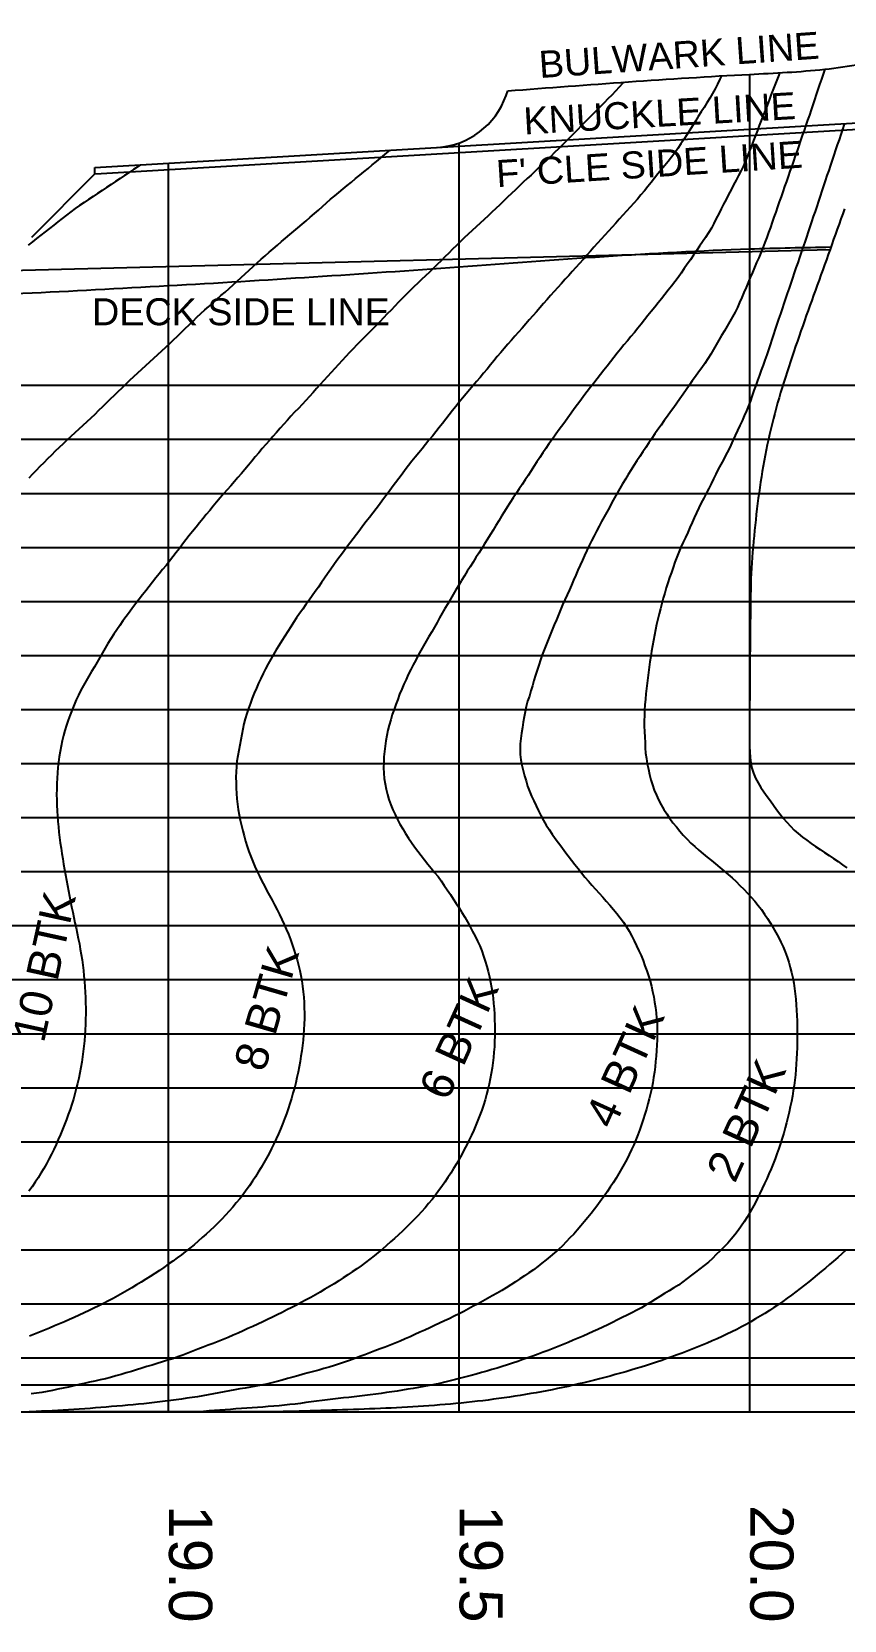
# Model space of a CAD drawing. Header units: millimetres. Extents: x 219888 to 472088, y 91183 to 209983.
# Drawn here: x 441840 to 456879, y 149890 to 179287 of the extents above; entities that cross this region are included whole.
import ezdxf

# ---------------------------------------------------------------- set-up
doc = ezdxf.new("R2010")
doc.units = ezdxf.units.MM
for name, color, linetype in [('Buttocks', 7, 'Continuous'), ('中横剖面图', 7, 'Continuous'), ('图纸', 7, 'Continuous'), ('网格线和标注', 7, 'Continuous')]:
    doc.layers.add(name, color=color, linetype=linetype)
doc.styles.get("Standard").update_dxf_attribs({"font": 'arial.ttf', "height": 600})

msp = doc.modelspace()

# ---------------------------------------------------------------- linework, layer by layer
at = {"layer": 'Buttocks', "color": 135}
for points in [[(454606.517, 178470.582), (454577.204, 178409.734), (454533.134, 178320.014), (454487.944, 178230.774), (454441.034, 178142.534), (454391.244, 178055.774), (454338.324, 177970.964), (454283.544, 177887.264), (454229.094, 177803.284), (454175.864, 177718.504), (454123.274, 177633.404), (454070.734, 177548.144), (454018.034, 177463.184), (453964.804, 177378.424), (453910.834, 177294.184), (453855.864, 177210.634), (453799.494, 177128.034), (453741.204, 177046.654), (453681.024, 176966.834), (453619.154, 176888.394), (453555.874, 176810.834), (453491.924, 176733.904), (453428.274, 176656.994), (453365.844, 176578.814), (453304.484, 176499.834), (453242.644, 176420.944), (453179.694, 176343.104), (453115.394, 176266.354), (453050.024, 176190.634), (452983.914, 176115.534), (452917.324, 176040.884), (452850.394, 175966.544), (452783.184, 175892.434), (452715.814, 175818.524), (452648.264, 175744.784), (452580.794, 175671.274), (452513.284, 175597.584), (452446.944, 175522.634), (452380.294, 175447.634), (452313.604, 175373.014), (452246.864, 175298.494), (452180.064, 175224.034), (452113.234, 175149.604), (452046.324, 175075.214), (451979.384, 175000.874), (451912.334, 174926.534), (451845.184, 174852.284), (451778.204, 174778.724), (451710.354, 174705.194), (451643.594, 174630.274), (451577.174, 174555.394), (451510.874, 174480.474), (451444.624, 174405.534), (451378.414, 174330.554), (451312.224, 174255.534), (451246.074, 174180.484), (451179.954, 174105.364), (451113.814, 174030.104), (451048.744, 173955.134), (450982.434, 173879.664), (450916.304, 173804.524), (450850.214, 173729.354), (450784.254, 173654.144), (450718.374, 173578.834), (450652.674, 173503.404), (450587.184, 173427.804), (450522.024, 173351.984), (450457.374, 173275.664), (450393.844, 173198.794), (450331.304, 173120.904), (450268.684, 173042.814), (450204.214, 172966.244), (450138.654, 172890.494), (450073.054, 172814.874), (450007.804, 172738.984), (449943.114, 172662.684), (449878.914, 172585.794), (449815.284, 172508.644), (449751.974, 172431.154), (449689.004, 172353.444), (449626.354, 172275.504), (449563.964, 172197.294), (449502.054, 172118.994), (449440.704, 172040.234), (449380.324, 171960.504), (449319.044, 171881.424), (449255.834, 171803.494), (449192.404, 171726.154), (449128.934, 171648.794), (449065.534, 171571.254), (449002.484, 171493.614), (448939.754, 171415.644), (448877.544, 171337.414), (448815.704, 171258.754), (448754.254, 171179.794), (448693.214, 171100.574), (448632.544, 171021.114), (448572.154, 170941.274), (448512.234, 170861.324), (448452.664, 170780.974), (448393.744, 170700.414), (448335.184, 170619.324), (448276.364, 170538.354), (448216.424, 170458.244), (448155.454, 170378.874), (448093.944, 170299.704), (448032.454, 170220.844), (447971.064, 170141.944), (447909.734, 170062.744), (447848.754, 169983.394), (447788.144, 169903.864), (447727.774, 169824.074), (447667.684, 169744.024), (447607.984, 169663.774), (447548.684, 169583.354), (447489.684, 169502.574), (447431.054, 169421.374), (447372.994, 169339.934), (447315.504, 169258.104), (447258.554, 169175.974), (447201.864, 169093.464), (447145.474, 169010.994), (447088.894, 168928.484), (447031.844, 168846.454), (446973.434, 168765.214), (446914.314, 168684.634), (446855.804, 168603.374), (446798.614, 168521.114), (446742.514, 168438.214), (446687.194, 168354.834), (446632.504, 168271.124), (446578.304, 168186.964), (446524.634, 168102.524), (446471.554, 168017.824), (446419.004, 167932.684), (446367.124, 167847.214), (446315.924, 167761.174), (446265.754, 167674.644), (446216.824, 167587.454), (446169.354, 167499.464), (446123.514, 167410.564), (446079.534, 167320.704), (446037.504, 167229.914), (445997.434, 167138.204), (445959.284, 167045.704), (445922.864, 166952.504), (445887.994, 166858.754), (445854.714, 166764.474), (445823.074, 166669.724), (445793.334, 166574.204), (445766.334, 166478.094), (445744.044, 166380.644), (445727.474, 166282.054), (445710.044, 166183.414), (445690.074, 166085.224), (445670.514, 165987.114), (445652.984, 165888.754), (445638.784, 165789.684), (445628.674, 165690.094), (445622.474, 165590.224), (445619.894, 165490.164), (445620.614, 165390.254), (445624.244, 165290.214), (445630.454, 165190.294), (445638.784, 165090.614), (445649.074, 164991.184), (445661.404, 164891.914), (445676.414, 164793.324), (445697.474, 164695.734), (445724.494, 164599.364), (445747.824, 164501.954), (445771.344, 164404.534), (445796.764, 164307.854), (445825.484, 164211.964), (445857.864, 164117.344), (445893.424, 164023.824), (445931.604, 163931.364), (445971.784, 163839.754), (446013.434, 163748.784), (446056.374, 163658.444), (446100.524, 163568.714), (446145.884, 163479.544), (446192.374, 163391.004), (446239.784, 163302.964), (446287.544, 163215.104), (446335.034, 163127.084), (446381.584, 163038.584), (446426.704, 162949.044), (446470.014, 162858.904), (446511.634, 162767.944), (446551.604, 162676.284), (446589.944, 162583.934), (446626.564, 162490.884), (446661.264, 162397.114), (446693.824, 162302.574), (446724.164, 162207.034), (446751.964, 162110.994), (446777.244, 162014.234), (446799.934, 161916.854), (446819.954, 161818.874), (446837.304, 161720.394), (446852.014, 161621.504), (446864.104, 161522.234), (446873.634, 161422.444), (446880.534, 161322.664), (446884.894, 161222.754), (446886.744, 161122.774), (446886.164, 161022.784), (446883.284, 160922.834), (446878.134, 160822.964), (446870.864, 160723.244), (446861.504, 160623.454), (446850.234, 160524.064), (446837.274, 160424.934), (446822.844, 160326.014), (446806.974, 160227.324), (446789.454, 160128.634), (446770.244, 160030.514), (446749.234, 159932.754), (446726.464, 159835.394), (446701.914, 159738.464), (446675.534, 159641.784), (446647.454, 159545.794), (446617.744, 159450.304), (446586.614, 159355.274), (446554.054, 159260.674), (446519.924, 159166.694), (446484.034, 159073.304), (446446.344, 158980.614), (446406.874, 158888.704), (446365.644, 158797.544), (446322.734, 158707.154), (446278.164, 158617.564), (446232.034, 158529.014), (446184.134, 158441.114), (446134.804, 158354.044), (446084.344, 158267.694), (446032.924, 158182.024), (445979.834, 158097.094), (445924.674, 158013.574), (445867.534, 157931.294), (445809.244, 157849.974), (445750.424, 157769.284), (445690.124, 157689.634), (445626.004, 157612.484), (445561.354, 157536.214), (445495.704, 157460.574), (445428.884, 157386.364), (445360.144, 157313.674), (445289.654, 157242.894), (445217.614, 157173.374), (445144.674, 157104.754), (445071.114, 157037.234), (444996.474, 156970.494), (444920.934, 156904.854), (444844.444, 156840.324), (444767.024, 156776.954), (444688.684, 156714.754), (444609.404, 156653.724), (444529.414, 156593.874), (444448.754, 156534.824), (444367.704, 156476.414), (444285.824, 156418.754), (444202.694, 156362.794), (444118.994, 156307.794), (444034.964, 156253.564), (443950.464, 156199.974), (443865.444, 156147.064), (443780.084, 156095.064), (443694.104, 156043.874), (443607.694, 155993.494), (443520.914, 155943.934), (443433.714, 155895.134), (443345.944, 155847.084), (443257.824, 155800.114), (443168.864, 155754.324), (443079.414, 155709.714), (442989.664, 155665.224), (442899.854, 155620.894), (442809.814, 155577.544), (442718.974, 155535.154), (442627.744, 155493.884), (442536.144, 155453.564), (442444.284, 155413.934), (442352.194, 155374.784), (442260.024, 155336.004), (442167.684, 155297.514), (442075.284, 155259.264), (441982.734, 155221.234), (441890.204, 155183.454), (441797.614, 155145.934)], [(456516.412, 178593.928), (456486.324, 178503.674), (456454.724, 178408.784), (456423.134, 178313.864), (456391.594, 178218.954), (456360.084, 178123.984), (456328.594, 178028.924), (456297.174, 177933.784), (456266.384, 177839.714), (456234.154, 177744.794), (456201.444, 177649.974), (456168.654, 177555.334), (456135.844, 177460.834), (456103.004, 177366.354), (456070.154, 177271.894), (456037.274, 177177.434), (456004.394, 177082.974), (455971.494, 176988.514), (455938.594, 176894.074), (455905.684, 176799.614), (455872.764, 176705.164), (455839.854, 176610.704), (455806.974, 176516.244), (455774.074, 176421.794), (455741.194, 176327.334), (455708.324, 176232.864), (455675.484, 176138.414), (455642.694, 176043.954), (455609.964, 175949.554), (455577.284, 175855.064), (455544.714, 175760.634), (455512.304, 175666.114), (455479.574, 175571.634), (455445.474, 175477.644), (455409.604, 175384.164), (455372.554, 175291.164), (455334.774, 175198.534), (455296.394, 175105.994), (455257.674, 175013.774), (455218.634, 174921.714), (455179.334, 174829.684), (455139.874, 174737.794), (455100.294, 174645.934), (455060.664, 174554.124), (455021.004, 174462.284), (454981.474, 174370.564), (454942.014, 174278.634), (454903.304, 174186.824), (454861.334, 174096.064), (454811.884, 174008.844), (454761.624, 173922.294), (454711.044, 173835.954), (454660.384, 173749.774), (454609.644, 173663.564), (454559.004, 173577.414), (454508.434, 173491.104), (454457.894, 173404.854), (454407.034, 173318.944), (454354.914, 173233.724), (454299.634, 173150.344), (454241.084, 173069.064), (454182.424, 172987.904), (454124.384, 172906.394), (454066.694, 172824.664), (454009.214, 172742.734), (453951.994, 172660.734), (453895.104, 172578.694), (453838.584, 172496.364), (453783.064, 172413.394), (453725.204, 172331.524), (453665.734, 172250.934), (453606.384, 172170.494), (453547.374, 172089.704), (453488.884, 172008.364), (453431.364, 171926.674), (453374.614, 171844.234), (453318.614, 171761.394), (453263.204, 171678.294), (453208.124, 171594.884), (453153.084, 171511.334), (453097.174, 171428.914), (453041.424, 171345.464), (452987.134, 171261.264), (452933.514, 171176.674), (452880.504, 171091.854), (452828.074, 171006.714), (452776.284, 170921.134), (452725.324, 170835.094), (452675.474, 170748.504), (452626.644, 170661.154), (452578.854, 170573.344), (452531.744, 170485.214), (452484.694, 170397.054), (452436.384, 170309.824), (452387.344, 170222.314), (452339.964, 170134.224), (452293.654, 170045.344), (452248.254, 169956.184), (452203.574, 169866.704), (452159.584, 169776.924), (452116.224, 169686.704), (452073.604, 169596.194), (452031.794, 169505.424), (451990.674, 169414.244), (451950.134, 169322.744), (451910.074, 169231.154), (451870.294, 169139.404), (451830.664, 169047.734), (451790.534, 168956.344), (451747.524, 168866.134), (451706.634, 168774.544), (451666.954, 168682.804), (451627.624, 168590.664), (451588.664, 168498.534), (451549.934, 168406.224), (451511.474, 168313.914), (451473.244, 168221.504), (451435.294, 168128.964), (451397.774, 168036.334), (451360.854, 167943.494), (451324.654, 167850.144), (451289.634, 167756.554), (451255.914, 167662.424), (451223.724, 167567.714), (451193.154, 167472.454), (451164.054, 167376.764), (451135.924, 167280.874), (451108.184, 167184.744), (451080.254, 167088.894), (451050.314, 166993.574), (451018.394, 166898.884), (450993.604, 166801.644), (450972.924, 166703.694), (450954.204, 166605.564), (450936.834, 166506.914), (450920.754, 166408.364), (450905.924, 166309.294), (450892.834, 166210.274), (450882.994, 166110.704), (450878.994, 166010.864), (450882.674, 165910.894), (450894.224, 165811.594), (450912.394, 165713.254), (450935.394, 165615.754), (450961.324, 165519.154), (450989.364, 165423.214), (451019.094, 165327.824), (451050.564, 165233.344), (451092.124, 165142.094), (451134.484, 165051.244), (451177.314, 164960.844), (451220.864, 164870.934), (451265.654, 164781.544), (451312.434, 164693.124), (451362.084, 164606.344), (451415.204, 164521.574), (451471.524, 164438.994), (451529.964, 164357.904), (451589.424, 164277.294), (451649.134, 164197.074), (451708.984, 164117.024), (451768.504, 164037.154), (451828.024, 163956.624), (451889.534, 163877.554), (451951.684, 163799.204), (452014.734, 163721.284), (452078.604, 163644.414), (452143.774, 163568.524), (452209.724, 163493.684), (452276.214, 163418.974), (452342.114, 163343.754), (452407.744, 163268.244), (452475.034, 163194.464), (452542.944, 163121.004), (452608.074, 163044.694), (452671.004, 162967.144), (452732.384, 162888.054), (452791.544, 162807.594), (452847.684, 162724.624), (452899.474, 162639.254), (452947.474, 162551.244), (452992.354, 162461.814), (453035.504, 162371.584), (453077.664, 162281.064), (453120.024, 162191.084), (453156.564, 162097.504), (453190.764, 162003.324), (453223.704, 161908.834), (453255.074, 161813.914), (453284.034, 161718.204), (453309.794, 161621.844), (453332.244, 161524.254), (453351.934, 161426.184), (453369.514, 161327.684), (453384.764, 161228.834), (453397.304, 161129.684), (453406.714, 161030.224), (453413.094, 160930.244), (453416.544, 160830.354), (453417.334, 160730.354), (453415.584, 160630.424), (453411.344, 160530.574), (453404.784, 160430.604), (453396.514, 160331.024), (453387.124, 160231.574), (453376.564, 160131.944), (453364.364, 160032.764), (453350.034, 159933.874), (453333.434, 159835.044), (453314.604, 159736.834), (453293.544, 159639.094), (453270.304, 159541.804), (453245.084, 159445.164), (453218.104, 159348.674), (453189.704, 159252.804), (453159.454, 159157.614), (453126.684, 159063.154), (453093.344, 158968.874), (453058.024, 158875.064), (453020.424, 158782.514), (452981.154, 158690.464), (452940.284, 158599.184), (452897.624, 158508.814), (452853.024, 158419.374), (452806.404, 158330.614), (452758.084, 158243.264), (452707.694, 158156.724), (452655.624, 158071.364), (452602.164, 157986.794), (452547.634, 157903.014), (452491.724, 157820.364), (452433.524, 157738.954), (452375.054, 157657.704), (452315.604, 157577.074), (452254.864, 157497.624), (452193.004, 157419.074), (452130.364, 157341.224), (452066.954, 157263.654), (452003.004, 157186.734), (451938.284, 157110.754), (451871.924, 157036.094), (451802.564, 156963.924), (451732.734, 156892.424), (451662.084, 156821.324), (451589.094, 156752.724), (451514.044, 156686.534), (451437.834, 156621.834), (451360.684, 156558.084), (451282.964, 156495.344), (451204.414, 156433.584), (451124.294, 156374.244), (451041.144, 156318.144), (450957.974, 156262.344), (450874.844, 156206.824), (450791.304, 156151.514), (450707.714, 156096.934), (450623.334, 156042.984), (450538.434, 155990.664), (450452.144, 155940.124), (450364.664, 155891.314), (450276.864, 155843.464), (450189.004, 155795.554), (450101.314, 155747.634), (450013.374, 155699.764), (449925.334, 155652.234), (449837.064, 155605.224), (449748.464, 155559.074), (449659.094, 155514.094), (449569.024, 155470.504), (449478.454, 155428.044), (449387.664, 155386.134), (449296.844, 155344.234), (449206.114, 155302.234), (449115.184, 155260.164), (449024.304, 155218.324), (448933.494, 155176.834), (448842.204, 155135.624), (448750.804, 155095.124), (448658.974, 155055.574), (448566.534, 155017.454), (448473.594, 154980.894), (448380.064, 154945.354), (448286.444, 154910.244), (448192.824, 154874.944), (448099.134, 154839.394), (448005.674, 154803.964), (447912.014, 154768.654), (447818.304, 154733.694), (447724.394, 154699.194), (447630.334, 154665.434), (447536.004, 154632.744), (447440.974, 154601.674), (447345.254, 154572.854), (447248.774, 154546.054), (447151.974, 154520.394), (447055.304, 154494.754), (446958.724, 154468.494), (446862.344, 154441.824), (446765.944, 154414.984), (446669.624, 154388.214), (446573.164, 154361.624), (446476.644, 154335.394), (446380.034, 154309.734), (446283.304, 154284.944), (446186.074, 154261.424), (446088.484, 154240.044), (445990.324, 154221.114), (445891.674, 154204.094), (445792.874, 154187.614), (445694.334, 154170.414), (445595.944, 154152.284), (445497.764, 154133.734), (445399.404, 154115.014), (445301.114, 154096.394), (445202.844, 154078.064), (445104.414, 154060.184), (445005.934, 154042.974), (444907.264, 154026.654), (444808.494, 154011.474), (444709.334, 153997.304), (444610.314, 153984.044), (444511.054, 153971.434), (444412.024, 153959.234), (444312.614, 153946.884), (444213.584, 153933.844), (444114.394, 153920.644), (444015.054, 153908.364), (443915.664, 153897.274), (443815.984, 153887.134), (443716.384, 153877.654), (443616.784, 153868.574), (443517.164, 153859.764), (443417.464, 153851.144), (443317.824, 153842.694), (443218.194, 153834.374), (443118.494, 153826.154), (443018.994, 153818.044), (442919.614, 153810.004), (442819.654, 153803.004), (442719.614, 153797.054), (442619.654, 153791.164), (442519.894, 153785.304), (442419.964, 153779.454), (442320.174, 153773.614), (442220.334, 153767.774), (442120.464, 153761.934), (442020.564, 153756.104), (441920.804, 153750.274), (441820.334, 153744.774)], [(455681.959, 178527.984), (455665.564, 178485.034), (455629.774, 178391.554), (455593.894, 178298.174), (455557.974, 178204.844), (455522.044, 178111.494), (455486.074, 178018.144), (455450.144, 177924.824), (455414.214, 177831.474), (455378.274, 177738.124), (455342.374, 177644.784), (455306.464, 177551.424), (455270.514, 177458.084), (455234.554, 177364.754), (455198.544, 177271.444), (455162.454, 177178.154), (455126.244, 177084.904), (455089.884, 176991.814), (455053.184, 176898.904), (455015.344, 176806.794), (454969.534, 176717.594), (454922.804, 176628.844), (454876.494, 176540.184), (454830.314, 176451.424), (454784.264, 176362.644), (454738.304, 176273.814), (454692.404, 176184.934), (454646.634, 176096.024), (454600.944, 176007.054), (454555.364, 175917.984), (454509.954, 175828.774), (454464.914, 175739.374), (454421.294, 175650.244), (454368.604, 175565.104), (454312.614, 175481.924), (454256.264, 175399.104), (454199.844, 175316.514), (454143.334, 175233.994), (454086.784, 175151.494), (454030.234, 175068.984), (453973.794, 174986.494), (453917.464, 174903.874), (453861.624, 174821.124), (453805.914, 174738.494), (453745.614, 174658.274), (453683.524, 174579.794), (453620.874, 174501.644), (453558.144, 174423.784), (453495.264, 174345.924), (453432.464, 174268.114), (453369.834, 174190.294), (453307.504, 174112.244), (453245.734, 174033.724), (453184.294, 173954.924), (453121.954, 173876.464), (453058.284, 173799.224), (452993.984, 173722.544), (452929.654, 173645.984), (452865.614, 173569.224), (452801.904, 173491.904), (452739.004, 173414.314), (452676.524, 173336.184), (452614.314, 173257.694), (452552.514, 173179.234), (452490.854, 173100.714), (452428.924, 173022.304), (452366.434, 172944.334), (452304.434, 172865.524), (452243.024, 172786.374), (452181.914, 172707.084), (452121.114, 172627.744), (452060.484, 172548.144), (452000.174, 172468.424), (451940.254, 172388.374), (451881.174, 172307.874), (451823.324, 172226.334), (451765.434, 172144.884), (451705.764, 172064.494), (451645.774, 171984.224), (451586.314, 171903.704), (451527.614, 171822.694), (451469.754, 171741.074), (451412.704, 171658.964), (451356.164, 171576.404), (451300.124, 171493.564), (451244.504, 171410.494), (451189.284, 171327.134), (451134.664, 171243.664), (451081.184, 171159.514), (451026.944, 171075.374), (450970.754, 170992.354), (450914.694, 170909.364), (450858.944, 170826.154), (450803.674, 170742.754), (450748.864, 170659.064), (450694.594, 170575.044), (450640.894, 170490.674), (450587.684, 170405.994), (450534.894, 170321.044), (450482.414, 170235.864), (450430.214, 170150.494), (450378.394, 170065.094), (450326.854, 169979.574), (450275.724, 169894.014), (450222.834, 169808.854), (450168.714, 169724.464), (450114.814, 169640.124), (450061.124, 169555.744), (450007.604, 169471.254), (449954.284, 169386.634), (449901.174, 169301.864), (449848.364, 169216.944), (449795.864, 169131.814), (449743.734, 169046.464), (449691.964, 168960.854), (449640.554, 168875.064), (449589.544, 168789.084), (449538.874, 168702.864), (449488.624, 168616.444), (449438.994, 168529.964), (449389.944, 168442.874), (449342.614, 168354.904), (449292.934, 168267.874), (449242.444, 168181.234), (449192.134, 168094.864), (449141.934, 168008.184), (449092.174, 167921.434), (449042.874, 167834.404), (448994.214, 167747.024), (448946.434, 167659.184), (448899.794, 167570.794), (448854.414, 167481.764), (448810.324, 167391.854), (448767.864, 167301.324), (448726.974, 167210.114), (448687.644, 167118.164), (448649.834, 167025.574), (448613.424, 166932.424), (448578.574, 166838.694), (448545.394, 166744.354), (448514.094, 166649.404), (448484.874, 166553.794), (448457.944, 166457.284), (448433.694, 166360.274), (448412.314, 166262.624), (448393.974, 166164.354), (448378.844, 166065.524), (448367.074, 165966.264), (448358.804, 165866.634), (448354.164, 165766.524), (448353.554, 165666.534), (448357.294, 165566.604), (448365.804, 165466.994), (448379.514, 165367.924), (448398.694, 165269.794), (448423.194, 165172.854), (448452.514, 165077.254), (448486.234, 164983.104), (448523.824, 164890.454), (448564.904, 164799.244), (448609.084, 164709.534), (448656.124, 164621.284), (448705.764, 164534.474), (448757.794, 164449.094), (448812.034, 164365.064), (448868.264, 164282.384), (448926.294, 164200.934), (448985.894, 164120.574), (449046.774, 164041.184), (449108.684, 163962.584), (449171.274, 163884.634), (449234.404, 163807.024), (449297.674, 163729.704), (449360.194, 163651.954), (449418.544, 163570.534), (449475.554, 163488.114), (449531.854, 163405.604), (449587.874, 163322.514), (449643.184, 163239.224), (449697.704, 163155.354), (449751.094, 163070.954), (449803.384, 162985.574), (449854.304, 162899.534), (449904.094, 162812.734), (449952.664, 162725.324), (449999.984, 162637.224), (450045.924, 162548.444), (450090.054, 162458.744), (450131.404, 162367.754), (450169.124, 162275.114), (450202.644, 162180.954), (450233.334, 162085.664), (450263.494, 161990.584), (450291.084, 161894.274), (450313.044, 161796.614), (450332.944, 161698.454), (450350.874, 161600.304), (450366.484, 161501.434), (450379.294, 161402.384), (450389.464, 161302.714), (450397.454, 161202.994), (450403.714, 161103.164), (450408.214, 161003.254), (450410.934, 160903.354), (450411.784, 160803.414), (450410.654, 160703.474), (450407.494, 160603.304), (450402.234, 160503.464), (450394.774, 160403.744), (450385.034, 160304.264), (450373.254, 160205.044), (450359.494, 160105.884), (450343.594, 160007.164), (450325.294, 159908.874), (450305.004, 159810.784), (450283.294, 159713.404), (450258.414, 159616.734), (450230.754, 159520.364), (450201.624, 159424.694), (450169.524, 159329.904), (450134.774, 159236.074), (450098.064, 159142.974), (450059.814, 159050.774), (450019.874, 158958.974), (449978.464, 158867.884), (449935.544, 158777.464), (449891.294, 158688.014), (449845.534, 158599.024), (449798.444, 158510.724), (449750.134, 158423.174), (449700.484, 158336.354), (449649.284, 158250.314), (449596.694, 158165.414), (449542.504, 158081.144), (449487.284, 157997.904), (449430.594, 157915.454), (449371.634, 157834.914), (449310.454, 157755.854), (449248.624, 157677.104), (449184.854, 157599.764), (449119.474, 157524.304), (449052.534, 157449.744), (448984.584, 157376.314), (448915.584, 157303.894), (448845.504, 157232.524), (448774.474, 157162.334), (448702.294, 157092.964), (448629.284, 157024.504), (448555.614, 156956.904), (448481.164, 156890.154), (448405.834, 156824.384), (448329.634, 156759.784), (448252.604, 156695.954), (448175.314, 156632.594), (448096.844, 156570.354), (448017.344, 156509.864), (447936.544, 156450.504), (447855.034, 156392.444), (447772.734, 156335.534), (447689.734, 156279.784), (447605.994, 156225.094), (447521.644, 156171.294), (447436.824, 156118.204), (447351.714, 156065.794), (447266.354, 156014.014), (447180.474, 155962.794), (447094.174, 155912.754), (447006.024, 155865.274), (446917.854, 155817.874), (446829.524, 155770.574), (446741.054, 155723.654), (446652.414, 155677.204), (446563.574, 155631.304), (446474.364, 155585.984), (446384.914, 155541.444), (446294.974, 155497.614), (446204.784, 155454.514), (446114.324, 155411.974), (446023.504, 155369.834), (445932.754, 155328.184), (445841.824, 155286.724), (445750.924, 155245.284), (445660.384, 155203.214), (445568.664, 155162.494), (445475.994, 155124.404), (445383.054, 155087.264), (445290.034, 155050.554), (445196.874, 155014.064), (445103.704, 154977.764), (445010.434, 154941.604), (444917.104, 154905.574), (444823.814, 154869.704), (444730.404, 154833.964), (444636.914, 154798.394), (444543.454, 154763.164), (444449.844, 154729.214), (444353.904, 154699.914), (444258.054, 154670.654), (444162.454, 154641.304), (444066.754, 154611.924), (443971.114, 154582.614), (443875.424, 154553.374), (443779.764, 154524.264), (443684.044, 154495.314), (443588.254, 154466.594), (443492.384, 154438.204), (443396.404, 154410.374), (443300.134, 154383.644), (443203.274, 154359.134), (443105.664, 154337.364), (443007.824, 154316.074), (442910.274, 154294.174), (442812.664, 154272.014), (442715.004, 154249.844), (442617.474, 154227.834), (442519.814, 154206.054), (442422.144, 154184.654), (442324.294, 154163.774), (442226.454, 154143.694), (442128.244, 154124.804), (442029.734, 154107.544), (441930.984, 154092.034), (441832.114, 154077.934)], [(452801.915, 178353.853), (452781.994, 178332.574), (452713.264, 178259.844), (452644.264, 178187.424), (452574.974, 178115.274), (452505.424, 178043.474), (452435.454, 177971.974), (452365.094, 177900.994), (452294.164, 177830.354), (452223.104, 177760.084), (452152.184, 177689.474), (452081.984, 177618.114), (452012.294, 177546.404), (451942.504, 177474.684), (451872.404, 177403.234), (451801.794, 177332.034), (451730.954, 177261.384), (451659.774, 177191.064), (451588.354, 177120.984), (451516.744, 177051.114), (451444.944, 176981.404), (451373.014, 176911.874), (451300.924, 176842.504), (451228.674, 176773.314), (451156.244, 176704.374), (451083.654, 176635.944), (451010.284, 176568.314), (450936.154, 176500.794), (450863.324, 176431.954), (450791.014, 176362.694), (450718.824, 176293.274), (450646.754, 176223.874), (450574.614, 176154.454), (450502.454, 176085.144), (450430.204, 176015.964), (450357.764, 175946.914), (450285.124, 175878.134), (450212.244, 175809.734), (450138.914, 175741.654), (450065.304, 175673.864), (449991.724, 175606.324), (449918.054, 175538.454), (449844.934, 175470.244), (449772.444, 175401.224), (449700.774, 175331.364), (449629.614, 175260.964), (449558.894, 175190.414), (449488.064, 175119.694), (449417.074, 175049.184), (449345.694, 174979.084), (449273.734, 174909.594), (449201.304, 174840.574), (449128.644, 174771.774), (449055.984, 174702.934), (448983.564, 174633.824), (448911.554, 174564.274), (448840.224, 174494.264), (448769.404, 174423.484), (448699.154, 174352.174), (448629.344, 174280.484), (448559.824, 174208.524), (448490.524, 174136.404), (448421.324, 174064.214), (448352.034, 173991.994), (448282.584, 173920.034), (448212.704, 173848.814), (448141.704, 173778.344), (448070.384, 173708.064), (447999.724, 173637.174), (447929.664, 173565.444), (447860.144, 173493.394), (447790.984, 173421.104), (447722.024, 173348.594), (447653.304, 173275.924), (447584.724, 173203.044), (447516.334, 173130.014), (447448.164, 173056.794), (447380.214, 172983.354), (447312.664, 172909.734), (447245.464, 172835.564), (447179.024, 172760.864), (447113.294, 172685.844), (447047.054, 172610.724), (446979.764, 172536.694), (446911.444, 172463.224), (446843.044, 172390.234), (446774.624, 172317.264), (446706.294, 172244.024), (446638.364, 172170.604), (446570.764, 172096.754), (446503.644, 172022.644), (446436.804, 171948.144), (446370.294, 171873.374), (446304.074, 171798.354), (446238.174, 171723.104), (446172.574, 171647.604), (446107.284, 171571.844), (446042.304, 171495.704), (445977.944, 171419.374), (445914.024, 171342.494), (445850.394, 171265.324), (445786.674, 171188.144), (445722.224, 171111.444), (445656.774, 171035.754), (445590.734, 170960.784), (445524.274, 170885.794), (445458.124, 170810.864), (445392.194, 170735.404), (445326.864, 170659.694), (445261.884, 170583.484), (445197.334, 170506.944), (445133.294, 170430.174), (445069.564, 170352.994), (445006.254, 170275.594), (444943.234, 170197.794), (444880.614, 170119.734), (444818.354, 170041.384), (444756.464, 169962.844), (444694.784, 169884.054), (444633.284, 169805.104), (444571.974, 169726.104), (444510.704, 169646.994), (444449.504, 169567.974), (444388.114, 169489.204), (444325.134, 169411.724), (444261.364, 169334.344), (444198.344, 169256.554), (444135.584, 169178.374), (444073.224, 169100.094), (444011.164, 169021.604), (443949.394, 168942.874), (443887.964, 168863.894), (443826.884, 168784.664), (443766.214, 168705.104), (443706.054, 168625.184), (443646.414, 168544.814), (443587.424, 168464.054), (443529.044, 168382.754), (443471.414, 168300.994), (443414.594, 168218.734), (443358.684, 168135.854), (443303.754, 168052.174), (443250.144, 167967.674), (443198.264, 167882.204), (443148.284, 167795.624), (443099.524, 167708.264), (443050.654, 167621.104), (442999.984, 167534.764), (442947.964, 167449.164), (442896.234, 167363.654), (442845.544, 167277.204), (442796.854, 167189.874), (442750.394, 167101.154), (442706.214, 167011.494), (442663.984, 166920.694), (442623.724, 166829.054), (442585.444, 166736.584), (442549.254, 166643.474), (442515.194, 166549.414), (442483.474, 166454.354), (442454.474, 166358.634), (442428.234, 166262.094), (442404.784, 166164.884), (442384.024, 166067.054), (442365.914, 165968.694), (442350.324, 165869.914), (442337.014, 165770.744), (442325.864, 165671.344), (442316.764, 165571.724), (442309.714, 165471.914), (442304.684, 165371.824), (442301.614, 165271.814), (442300.514, 165171.794), (442301.354, 165071.784), (442304.084, 164971.764), (442308.614, 164871.844), (442314.874, 164772.024), (442322.764, 164672.304), (442332.174, 164572.704), (442343.044, 164473.284), (442355.184, 164373.994), (442368.434, 164274.844), (442382.674, 164175.624), (442397.604, 164076.724), (442413.144, 163977.924), (442429.144, 163879.184), (442445.674, 163780.544), (442462.774, 163682.044), (442480.514, 163583.624), (442498.924, 163485.074), (442517.954, 163386.904), (442537.544, 163288.804), (442557.594, 163190.814), (442578.024, 163092.934), (442598.734, 162995.064), (442619.574, 162897.254), (442640.494, 162799.224), (442661.314, 162701.384), (442681.864, 162603.494), (442701.864, 162505.484), (442721.004, 162407.324), (442738.934, 162308.934), (442755.384, 162210.254), (442770.334, 162111.334), (442783.854, 162012.224), (442795.954, 161912.954), (442806.694, 161813.264), (442815.984, 161713.674), (442823.784, 161613.944), (442830.074, 161514.114), (442834.774, 161414.204), (442837.904, 161314.234), (442839.444, 161214.224), (442839.384, 161114.214), (442837.704, 161014.224), (442834.434, 160914.024), (442829.554, 160814.134), (442823.054, 160714.334), (442814.894, 160614.624), (442805.034, 160515.124), (442793.484, 160415.794), (442780.194, 160316.714), (442765.134, 160217.584), (442748.334, 160118.984), (442729.774, 160020.734), (442709.434, 159922.824), (442687.324, 159825.324), (442663.294, 159727.994), (442637.524, 159631.374), (442609.874, 159535.244), (442580.444, 159439.714), (442549.124, 159344.484), (442516.214, 159250.064), (442481.664, 159156.204), (442445.594, 159062.934), (442408.094, 158970.204), (442369.384, 158877.954), (442329.794, 158786.114), (442289.274, 158694.634), (442247.494, 158603.774), (442204.064, 158513.624), (442158.674, 158424.414), (442111.174, 158336.254), (442061.964, 158249.184), (442011.194, 158162.854), (441958.704, 158077.884), (441903.364, 157994.334), (441845.824, 157912.504), (441786.894, 157831.574)], [(456878.794, 177573.764), (456846.664, 177478.984), (456814.574, 177384.224), (456782.514, 177289.424), (456750.494, 177194.594), (456718.514, 177099.784), (456686.594, 177004.944), (456654.714, 176910.114), (456622.874, 176815.254), (456591.064, 176720.374), (456559.294, 176625.494), (456527.554, 176530.594), (456495.864, 176435.684), (456464.164, 176340.764), (456432.504, 176245.864), (456400.854, 176150.924), (456369.224, 176055.944), (456337.674, 175961.074), (456306.114, 175866.214), (456274.604, 175771.314), (456243.174, 175676.524), (456211.514, 175581.664), (456179.374, 175486.734), (456147.104, 175391.964), (456114.774, 175297.184), (456082.434, 175202.514), (456050.054, 175107.744), (456017.714, 175013.024), (455985.374, 174918.324), (455953.094, 174823.654), (455920.834, 174728.964), (455888.634, 174634.264), (455856.484, 174539.534), (455824.394, 174444.774), (455792.364, 174349.954), (455760.404, 174255.114), (455728.494, 174160.244), (455696.664, 174065.354), (455664.914, 173970.464), (455633.254, 173875.584), (455601.754, 173780.744), (455570.414, 173685.744), (455539.394, 173590.654), (455509.214, 173495.594), (455478.384, 173400.204), (455445.094, 173305.714), (455410.974, 173211.664), (455376.584, 173117.634), (455342.284, 173023.704), (455308.104, 172929.514), (455274.164, 172835.364), (455240.504, 172741.194), (455207.114, 172646.844), (455174.284, 172552.514), (455142.314, 172457.774), (455108.924, 172363.544), (455070.014, 172271.194), (455028.654, 172179.974), (454986.674, 172089.144), (454944.654, 171998.204), (454902.824, 171907.304), (454861.174, 171816.304), (454819.714, 171725.364), (454778.494, 171634.304), (454737.664, 171543.254), (454690.054, 171455.044), (454642.224, 171366.834), (454594.734, 171278.694), (454547.834, 171190.434), (454501.734, 171101.594), (454457.364, 171012.144), (454414.624, 170921.774), (454371.574, 170831.344), (454325.404, 170742.724), (454277.654, 170654.804), (454230.894, 170566.234), (454186.424, 170476.514), (454144.194, 170385.604), (454103.384, 170294.354), (454063.214, 170202.744), (454023.054, 170111.034), (453982.174, 170019.834), (453939.084, 169929.744), (453895.044, 169839.824), (453854.094, 169748.444), (453816.204, 169655.604), (453780.204, 169562.424), (453745.314, 169468.414), (453711.494, 169374.324), (453678.534, 169279.804), (453646.444, 169185.024), (453615.304, 169089.964), (453585.214, 168994.634), (453556.144, 168898.764), (453528.254, 168802.714), (453501.464, 168706.354), (453475.764, 168609.674), (453451.094, 168512.704), (453427.404, 168415.464), (453404.884, 168317.924), (453383.634, 168220.114), (453363.794, 168122.144), (453345.244, 168023.724), (453328.024, 167925.094), (453312.064, 167826.364), (453297.134, 167727.404), (453282.934, 167628.344), (453269.264, 167529.294), (453255.944, 167430.124), (453242.794, 167331.254), (453228.864, 167232.514), (453215.604, 167132.924), (453206.234, 167033.124), (453197.994, 166933.364), (453190.734, 166833.564), (453184.524, 166733.624), (453179.714, 166633.704), (453177.044, 166533.734), (453177.984, 166433.924), (453183.114, 166334.164), (453189.704, 166234.334), (453192.454, 166134.134), (453195.274, 166034.124), (453202.984, 165934.274), (453216.104, 165835.044), (453233.054, 165736.474), (453253.094, 165638.364), (453275.844, 165541.134), (453301.504, 165444.274), (453330.474, 165348.564), (453363.504, 165254.184), (453401.084, 165161.494), (453443.264, 165070.714), (453489.654, 164981.974), (453539.484, 164895.214), (453592.504, 164810.444), (453648.874, 164727.744), (453709.054, 164647.914), (453772.884, 164570.914), (453837.264, 164494.524), (453900.264, 164416.834), (453968.424, 164343.184), (454040.414, 164273.714), (454114.254, 164206.304), (454189.494, 164140.174), (454265.724, 164075.594), (454343.344, 164012.654), (454421.264, 163949.924), (454498.534, 163886.204), (454575.454, 163821.954), (454652.014, 163757.414), (454728.084, 163692.534), (454803.494, 163627.004), (454877.814, 163559.914), (454948.774, 163489.674), (455018.594, 163417.974), (455088.574, 163346.284), (455156.884, 163272.934), (455222.514, 163197.404), (455285.454, 163119.744), (455346.244, 163040.254), (455404.854, 162959.274), (455460.944, 162876.534), (455513.364, 162791.254), (455562.554, 162704.204), (455613.074, 162617.734), (455662.244, 162530.484), (455706.784, 162440.974), (455747.324, 162349.494), (455784.834, 162256.584), (455819.364, 162162.704), (455850.764, 162067.794), (455878.774, 161971.854), (455903.364, 161874.914), (455924.754, 161776.924), (455943.154, 161678.574), (455958.854, 161579.744), (455971.994, 161480.564), (455982.764, 161381.134), (455991.374, 161281.484), (455998.024, 161181.684), (456002.924, 161081.804), (456006.204, 160981.834), (456007.964, 160881.594), (456008.354, 160781.614), (456007.734, 160681.634), (456006.414, 160581.494), (456004.494, 160481.574), (456001.534, 160381.464), (455997.214, 160281.614), (455991.294, 160181.834), (455983.634, 160081.924), (455974.104, 159982.384), (455962.614, 159883.014), (455949.384, 159783.804), (455934.584, 159684.814), (455918.194, 159586.064), (455900.234, 159487.624), (455880.704, 159389.444), (455859.724, 159291.824), (455837.064, 159194.294), (455812.774, 159097.154), (455786.954, 159000.504), (455759.664, 158904.304), (455730.644, 158808.484), (455699.684, 158713.304), (455667.064, 158618.664), (455633.414, 158524.334), (455599.104, 158430.684), (455561.944, 158337.574), (455523.504, 158245.074), (455484.144, 158153.084), (455443.584, 158061.634), (455402.094, 157970.624), (455360.044, 157879.794), (455317.514, 157789.434), (455273.724, 157699.324), (455228.404, 157609.964), (455181.654, 157521.734), (455133.084, 157434.194), (455082.134, 157348.244), (455027.934, 157264.084), (454971.904, 157181.154), (454913.114, 157100.014), (454851.694, 157021.234), (454787.624, 156944.144), (454721.304, 156869.164), (454652.754, 156796.354), (454582.274, 156725.294), (454510.554, 156655.464), (454438.274, 156586.504), (454365.014, 156518.534), (454286.544, 156456.094), (454207.374, 156394.744), (454127.984, 156333.704), (454048.514, 156272.864), (453969.004, 156212.154), (453889.624, 156151.654), (453809.944, 156091.664), (453724.754, 156038.534), (453639.264, 155986.064), (453553.904, 155933.814), (453468.504, 155881.614), (453383.064, 155829.484), (453297.664, 155777.484), (453212.164, 155725.594), (453126.674, 155674.074), (453039.404, 155625.974), (452949.644, 155580.634), (452860.254, 155535.594), (452770.674, 155490.764), (452681.024, 155446.304), (452591.224, 155402.234), (452501.104, 155358.604), (452410.764, 155315.574), (452320.144, 155273.234), (452229.194, 155231.504), (452137.994, 155190.384), (452046.704, 155149.874), (451954.934, 155109.804), (451863.064, 155070.274), (451771.094, 155031.264), (451678.814, 154992.684), (451586.134, 154955.034), (451492.804, 154918.484), (451399.404, 154882.924), (451305.494, 154847.844), (451211.604, 154813.324), (451117.484, 154779.174), (451023.384, 154745.464), (450928.954, 154712.124), (450834.274, 154679.384), (450739.584, 154647.444), (450644.404, 154616.214), (450549.114, 154585.854), (450453.454, 154556.304), (450357.614, 154527.574), (450261.474, 154499.604), (450165.264, 154472.364), (450068.764, 154445.654), (449972.224, 154419.414), (449875.544, 154393.584), (449778.814, 154368.134), (449681.954, 154343.044), (449585.034, 154318.344), (449488.204, 154294.184), (449391.124, 154271.014), (449292.684, 154251.954), (449194.144, 154233.644), (449095.604, 154215.594), (448997.214, 154197.934), (448898.444, 154180.634), (448799.834, 154163.814), (448701.104, 154147.474), (448602.304, 154131.664), (448503.414, 154116.434), (448404.394, 154101.854), (448305.324, 154087.964), (448206.144, 154074.704), (448106.914, 154061.964), (448007.624, 154049.694), (447908.224, 154037.804), (447808.834, 154026.224), (447709.404, 154014.894), (447610.044, 154003.724), (447510.584, 153992.624), (447411.264, 153981.494), (447311.834, 153970.144), (447212.504, 153958.374), (447113.324, 153945.784), (447014.364, 153932.114), (446915.324, 153917.764), (446816.274, 153903.744), (446716.794, 153890.934), (446617.294, 153879.734), (446517.724, 153869.784), (446418.114, 153860.654), (446318.334, 153852.084), (446218.634, 153843.944), (446118.844, 153836.104), (446019.054, 153828.514), (445919.324, 153821.094), (445819.514, 153813.784), (445719.724, 153806.534), (445620.054, 153799.294), (445520.124, 153791.994), (445420.404, 153784.674), (445320.704, 153777.314), (445220.834, 153769.894), (445121.114, 153762.464), (445021.314, 153755.004), (444921.624, 153747.544), (444884.734, 153744.774), (444821.924, 153744.774), (444721.764, 153744.774), (444621.774, 153744.774), (444521.524, 153744.774), (444421.514, 153744.774), (444321.344, 153744.774), (444221.304, 153744.774), (444121.314, 153744.774), (444021.294, 153744.774), (443921.484, 153744.774), (443821.134, 153744.774), (443721.044, 153744.774), (443620.794, 153744.774), (443520.674, 153744.774), (443420.654, 153744.774), (443320.554, 153744.774), (443220.464, 153744.774), (443120.414, 153744.774), (443020.414, 153744.774), (442920.364, 153744.774), (442820.244, 153744.774), (442720.224, 153744.774), (442620.094, 153744.774), (442520.064, 153744.774), (442419.974, 153744.774), (442319.974, 153744.774), (442219.924, 153744.774), (442119.974, 153744.774), (442019.934, 153744.774), (441920.104, 153744.774), (441820.204, 153744.774)], [(441789.654, 171031.174), (441858.854, 171103.154), (441928.114, 171174.984), (441997.694, 171246.644), (442067.864, 171318.274), (442138.254, 171389.294), (442209.194, 171459.964), (442280.424, 171529.894), (442352.364, 171599.464), (442424.784, 171668.574), (442497.384, 171737.124), (442570.274, 171805.314), (442643.624, 171873.434), (442717.314, 171941.414), (442790.854, 172008.974), (442864.664, 172076.554), (442938.504, 172144.164), (443012.374, 172212.334), (443083.614, 172282.374), (443154.214, 172352.834), (443225.494, 172422.464), (443297.234, 172492.024), (443369.334, 172561.574), (443441.324, 172630.764), (443513.664, 172700.034), (443586.024, 172769.094), (443658.474, 172837.984), (443730.954, 172906.654), (443803.824, 172975.384), (443876.824, 173043.824), (443950.024, 173111.954), (444023.554, 173179.634), (444097.724, 173246.924), (444172.294, 173313.684), (444247.004, 173380.314), (444320.994, 173447.354), (444393.904, 173515.544), (444466.044, 173584.884), (444537.704, 173654.624), (444609.244, 173724.554), (444680.914, 173794.444), (444752.664, 173863.974), (444824.844, 173933.244), (444897.344, 174001.954), (444970.564, 174070.294), (445044.134, 174137.854), (445118.294, 174205.014), (445192.894, 174271.844), (445267.554, 174338.194), (445342.474, 174404.394), (445417.524, 174470.474), (445492.714, 174536.634), (445567.634, 174602.734), (445642.424, 174669.174), (445716.644, 174736.124), (445790.274, 174804.154), (445863.034, 174872.614), (445935.934, 174941.194), (446009.374, 175009.044), (446083.564, 175075.884), (446158.624, 175142.004), (446234.154, 175207.604), (446309.714, 175272.584), (446385.844, 175337.674), (446462.154, 175402.624), (446538.314, 175467.244), (446614.524, 175531.814), (446690.864, 175596.454), (446767.364, 175661.254), (446843.514, 175725.904), (446919.644, 175790.774), (446995.634, 175855.984), (447071.164, 175921.554), (447146.154, 175987.574), (447221.064, 176054.084), (447296.044, 176120.414), (447371.454, 176185.964), (447447.554, 176250.644), (447524.154, 176314.684), (447601.374, 176378.564), (447678.414, 176441.914), (447755.874, 176505.344), (447833.214, 176568.534), (447910.944, 176631.984), (447988.124, 176695.024), (448065.664, 176758.464), (448143.064, 176821.944), (448220.164, 176885.444), (448297.114, 176949.164), (448374.044, 177013.204), (448450.704, 177077.294), (448472.102, 177095.233)], [(443855.378, 176824.341), (443806.864, 176791.774), (443723.794, 176736.054), (443640.714, 176680.374), (443557.614, 176624.724), (443474.484, 176569.124), (443391.324, 176513.554), (443308.144, 176458.024), (443224.924, 176402.544), (443141.674, 176347.144), (443058.344, 176291.814), (442974.944, 176236.624), (442891.524, 176181.764), (442807.974, 176127.064), (442724.864, 176071.544), (442643.424, 176013.564), (442563.154, 175953.574), (442483.504, 175892.894), (442404.214, 175831.904), (442325.134, 175770.694), (442246.154, 175709.324), (442167.274, 175647.864), (442088.434, 175586.284), (442009.684, 175524.674), (441930.944, 175462.994), (441852.264, 175401.284), (441773.574, 175339.544)], [(456883.474, 176011.974), (456850.214, 175917.604), (456816.874, 175823.244), (456783.484, 175728.904), (456750.044, 175634.584), (456716.534, 175540.314), (456682.944, 175446.034), (456649.314, 175351.784), (456615.644, 175257.544), (456581.934, 175163.334), (456548.184, 175069.114), (456514.414, 174974.934), (456480.574, 174880.634), (456446.754, 174786.494), (456412.974, 174692.354), (456379.224, 174598.354), (456345.404, 174504.144), (456311.614, 174409.894), (456277.874, 174315.714), (456244.194, 174221.524), (456210.584, 174127.344), (456176.964, 174032.964), (456143.504, 173938.684), (456110.134, 173844.364), (456076.914, 173750.014), (456043.844, 173655.624), (456010.964, 173561.174), (455978.234, 173466.434), (455945.794, 173371.804), (455913.644, 173277.074), (455881.864, 173182.244), (455850.454, 173087.294), (455819.454, 172991.984), (455789.024, 172896.674), (455759.164, 172801.204), (455729.934, 172705.544), (455701.284, 172609.714), (455673.274, 172513.694), (455645.934, 172417.504), (455619.184, 172320.874), (455593.224, 172224.264), (455568.004, 172127.464), (455543.574, 172030.464), (455519.954, 171933.274), (455497.154, 171835.884), (455475.154, 171738.064), (455454.064, 171640.274), (455433.844, 171542.324), (455414.484, 171444.154), (455395.994, 171345.814), (455378.354, 171247.384), (455361.524, 171148.744), (455345.484, 171049.934), (455330.184, 170951.084), (455315.564, 170852.154), (455301.584, 170753.074), (455288.184, 170653.664), (455275.404, 170554.504), (455263.144, 170455.214), (455251.434, 170355.864), (455240.214, 170256.514), (455229.474, 170157.094), (455219.204, 170057.384), (455209.454, 169957.824), (455200.144, 169858.374), (455191.184, 169758.624), (455182.524, 169658.884), (455174.314, 169559.424), (455166.864, 169459.564), (455160.564, 169359.624), (455155.604, 169259.784), (455151.974, 169159.764), (455149.364, 169059.664), (455147.424, 168959.444), (455145.804, 168859.454), (455144.324, 168759.484), (455142.974, 168659.264), (455141.714, 168559.204), (455140.554, 168459.284), (455139.464, 168359.134), (455138.404, 168259.054), (455137.384, 168158.954), (455136.374, 168058.834), (455135.414, 167958.774), (455134.474, 167858.664), (455133.524, 167758.574), (455132.594, 167658.744), (455131.704, 167558.414), (455131.114, 167458.384), (455130.534, 167358.314), (455129.954, 167258.234), (455129.374, 167158.174), (455128.774, 167058.144), (455128.204, 166958.064), (455127.604, 166857.974), (455127.024, 166757.954), (455126.434, 166657.894), (455125.864, 166557.804), (455125.274, 166457.764), (455124.694, 166357.734), (455124.094, 166257.634), (455123.514, 166157.574), (455123.074, 166082.274), (455124.174, 166057.754), (455129.264, 165957.944), (455136.944, 165858.124), (455149.364, 165758.724), (455168.484, 165660.624), (455196.394, 165564.604), (455235.314, 165472.524), (455283.184, 165384.634), (455336.524, 165300.014), (455393.394, 165217.614), (455452.294, 165136.684), (455511.744, 165056.114), (455569.924, 164974.964), (455627.844, 164893.224), (455687.314, 164812.674), (455749.324, 164734.024), (455814.084, 164657.974), (455882.104, 164584.434), (455953.214, 164513.924), (456027.354, 164446.984), (456104.994, 164383.664), (456185.254, 164323.754), (456266.914, 164266.234), (456349.624, 164209.744), (456432.684, 164153.864), (456515.894, 164098.234), (456598.854, 164042.634), (456681.724, 163986.464), (456764.094, 163929.614), (456845.804, 163871.744), (456926.534, 163812.594)], [(456907.404, 156736.044), (456833.184, 156668.864), (456757.894, 156602.854), (456681.974, 156537.654), (456605.694, 156472.864), (456529.354, 156408.174), (456453.014, 156343.554), (456376.324, 156279.084), (456299.374, 156215.224), (456221.694, 156151.954), (456143.564, 156089.674), (456064.604, 156028.094), (455984.954, 155967.394), (455904.814, 155907.734), (455823.804, 155848.854), (455742.124, 155790.934), (455659.814, 155734.014), (455576.964, 155678.184), (455493.224, 155623.224), (455408.874, 155569.364), (455323.814, 155516.584), (455238.064, 155464.974), (455151.544, 155414.564), (455064.354, 155365.464), (454976.544, 155317.784), (454887.824, 155271.424), (454798.424, 155226.404), (454708.414, 155182.654), (454617.824, 155140.064), (454526.744, 155098.564), (454435.234, 155058.074), (454343.284, 155018.494), (454251.004, 154979.794), (454158.564, 154942.014), (454065.564, 154904.974), (453972.234, 154868.734), (453878.704, 154833.304), (453784.784, 154798.604), (453690.634, 154764.664), (453596.214, 154731.444), (453501.534, 154698.934), (453406.704, 154667.124), (453311.614, 154635.984), (453216.284, 154605.484), (453120.754, 154575.624), (453025.054, 154546.394), (452929.134, 154517.754), (452833.114, 154489.734), (452736.854, 154462.274), (452640.484, 154435.384), (452543.924, 154409.054), (452447.234, 154383.264), (452350.444, 154358.024), (452253.454, 154333.324), (452156.334, 154309.174), (452059.104, 154285.614), (451961.694, 154262.634), (451864.134, 154240.254), (451766.494, 154218.494), (451668.694, 154197.344), (451570.734, 154176.814), (451472.654, 154156.904), (451374.494, 154137.624), (451276.334, 154118.984), (451177.924, 154100.934), (451079.374, 154083.494), (450980.764, 154066.664), (450881.984, 154050.424), (450783.124, 154034.784), (450684.164, 154019.734), (450585.174, 154005.264), (450486.044, 153991.364), (450386.864, 153978.024), (450287.574, 153965.234), (450188.284, 153952.994), (450088.864, 153941.294), (449989.434, 153930.134), (449889.914, 153919.504), (449790.354, 153909.394), (449690.734, 153899.804), (449591.074, 153890.724), (449491.354, 153882.134), (449391.624, 153874.014), (449291.854, 153866.334), (449192.014, 153859.054), (449092.384, 153852.174), (448992.514, 153845.634), (448892.604, 153839.424), (448792.724, 153833.514), (448692.764, 153827.894), (448592.874, 153822.544), (448492.884, 153817.454), (448392.954, 153812.614), (448292.944, 153807.994), (448192.984, 153803.594), (448093.024, 153799.404), (447993.024, 153795.404), (447893.004, 153791.584), (447793.024, 153787.934), (447692.974, 153784.444), (447592.954, 153781.094), (447493.004, 153777.884), (447392.974, 153774.804), (447292.884, 153771.824), (447192.884, 153768.954), (447092.864, 153766.164), (446992.794, 153763.464), (446892.804, 153760.834), (446792.754, 153758.264), (446692.684, 153755.744), (446592.724, 153753.264), (446492.674, 153750.824), (446392.684, 153748.404), (446292.584, 153745.994), (446241.834, 153744.774), (446192.764, 153744.774), (446092.844, 153744.774), (445992.544, 153744.774), (445892.514, 153744.774), (445792.444, 153744.774), (445692.374, 153744.774), (445592.284, 153744.774), (445492.214, 153744.774), (445392.314, 153744.774), (445292.234, 153744.774), (445192.104, 153744.774), (445092.004, 153744.774), (444991.894, 153744.774), (444891.814, 153744.774), (444791.664, 153744.774), (444691.784, 153744.774), (444591.704, 153744.774), (444491.524, 153744.774), (444391.444, 153744.774), (444291.314, 153744.774), (444191.244, 153744.774), (444091.134, 153744.774), (443991.204, 153744.774), (443891.094, 153744.774), (443790.954, 153744.774), (443690.894, 153744.774), (443590.804, 153744.774), (443490.704, 153744.774), (443390.744, 153744.774), (443290.674, 153744.774), (443190.544, 153744.774), (443090.484, 153744.774), (442990.394, 153744.774), (442890.344, 153744.774), (442790.234, 153744.774), (442690.164, 153744.774), (442590.114, 153744.774), (442490.064, 153744.774), (442390.014, 153744.774), (442289.924, 153744.774), (442189.834, 153744.774), (442089.764, 153744.774), (441989.694, 153744.774), (441889.614, 153744.774), (441789.544, 153744.774)]]:
    msp.add_lwpolyline(points, dxfattribs=at)
at = {"layer": '网格线和标注'}
for p, q in [((455124.694, 178498.774), (455124.694, 153744.774)), ((449745.444, 177227.424), (449745.444, 153744.774)), ((444366.194, 176854.314), (444366.194, 153744.774)), ((373725.883, 172744.774), (458092.724, 172744.774)), ((373725.883, 171744.774), (458092.724, 171744.774)), ((373725.883, 170744.774), (458092.724, 170744.774)), ((373725.883, 169744.774), (458092.724, 169744.774)), ((373725.883, 168744.774), (458092.724, 168744.774)), ((373725.883, 167744.774), (458092.724, 167744.774)), ((373725.883, 166744.774), (458092.724, 166744.774)), ((373725.883, 165744.774), (458092.724, 165744.774)), ((373725.883, 164744.774), (458092.724, 164744.774)), ((373725.883, 163744.774), (458092.724, 163744.774)), ((373725.883, 162744.774), (458092.724, 162744.774)), ((373725.883, 161744.774), (458092.724, 161744.774)), ((373725.883, 160744.774), (458092.724, 160744.774)), ((373725.883, 159744.774), (458092.724, 159744.774)), ((373725.883, 158744.774), (458092.724, 158744.774)), ((373725.883, 157744.774), (458092.724, 157744.774)), ((373725.883, 156744.774), (458092.724, 156744.774)), ((373725.883, 155744.774), (458092.724, 155744.774)), ((373725.883, 154744.774), (458092.724, 154744.774))]:
    msp.add_line(p, q, dxfattribs=at)
at = {"layer": '网格线和标注', "color": 1}
for p, q in [((450619.843, 178108.477), (450649.158, 178192.774)), ((443010.623, 176656.774), (443010.623, 176774.774)), ((441840.354, 175482.76), (443010.623, 176656.774)), ((373725.883, 153744.774), (458092.724, 153744.774))]:
    msp.add_line(p, q, dxfattribs=at)
at = {"layer": '网格线和标注', "color": 0}
for p, q in [((443010.623, 176774.774), (457445.609, 177621.765)), ((443017.535, 176656.976), (457452.521, 177503.967)), ((396028.253, 173709.61), (456615.644, 175257.544)), ((373725.883, 154244.774), (458092.724, 154244.774))]:
    msp.add_line(p, q, dxfattribs=at)
at = {"layer": '网格线和标注', "color": 1}
msp.add_arc((449263.514, 178580.14), 1436, 273.3580512, 340.8249068, dxfattribs=at)
msp.add_open_spline([(450649.158, 178192.774), (452139.629, 178307.201), (454093.578, 178457.21), (456505.61, 178562.912), (457408.725, 178720.968), (457853.302, 178798.774)], degree=3, knots=[0, 0, 0, 0, 4485.984673101, 5880.951680676, 7233.444497461, 7233.444497461, 7233.444497461, 7233.444497461], dxfattribs=at)
at = {"layer": '网格线和标注', "color": 0}
msp.add_spline([(438986.944, 174314.673), (444366.194, 174588.774), (449745.444, 174935.774), (455124.694, 175268.774), (456632.518, 175304.774)], degree=3, dxfattribs=at)

# ---------------------------------------------------------------- texts
at = {"layer": '中横剖面图', "color": 11}
for s, rotation, p in [('BULWARK LINE', 3.9880742, (451244.171, 178429.268)), ('KNUCKLE LINE', 3.2681586, (450957.026, 177385.178)), ("F' CLE SIDE LINE", 3.6651796, (450451.701, 176410.127))]:
    msp.add_text(s, height=500, rotation=rotation, dxfattribs=at).set_placement(p)
msp.add_text('DECK SIDE LINE', height=500, dxfattribs=at).set_placement((442956.582, 173854.911))
at = {"layer": '图纸', "color": 11}
for s, rotation, p in [('10 BTK', 77.6686068, (442064.696, 160557.052)), ('8 BTK', 73.828951, (446147.383, 160015.077)), ('6 BTK', 65.5822339, (449534.551, 159474.141)), ('4 BTK', 65.5822339, (452605.064, 158953.623)), ('2 BTK', 65.5822339, (454853.863, 157959.844))]:
    msp.add_text(s, height=600, rotation=rotation, dxfattribs=at).set_placement(p)
at = {"layer": '网格线和标注'}
for s, p in [('19.0', (444379.836, 152021.253)), ('19.5', (449759.086, 152021.253)), ('20.0', (455138.336, 152021.253))]:
    msp.add_text(s, height=800, rotation=270, dxfattribs=at).set_placement(p)

doc.saveas('drawing.dxf')
